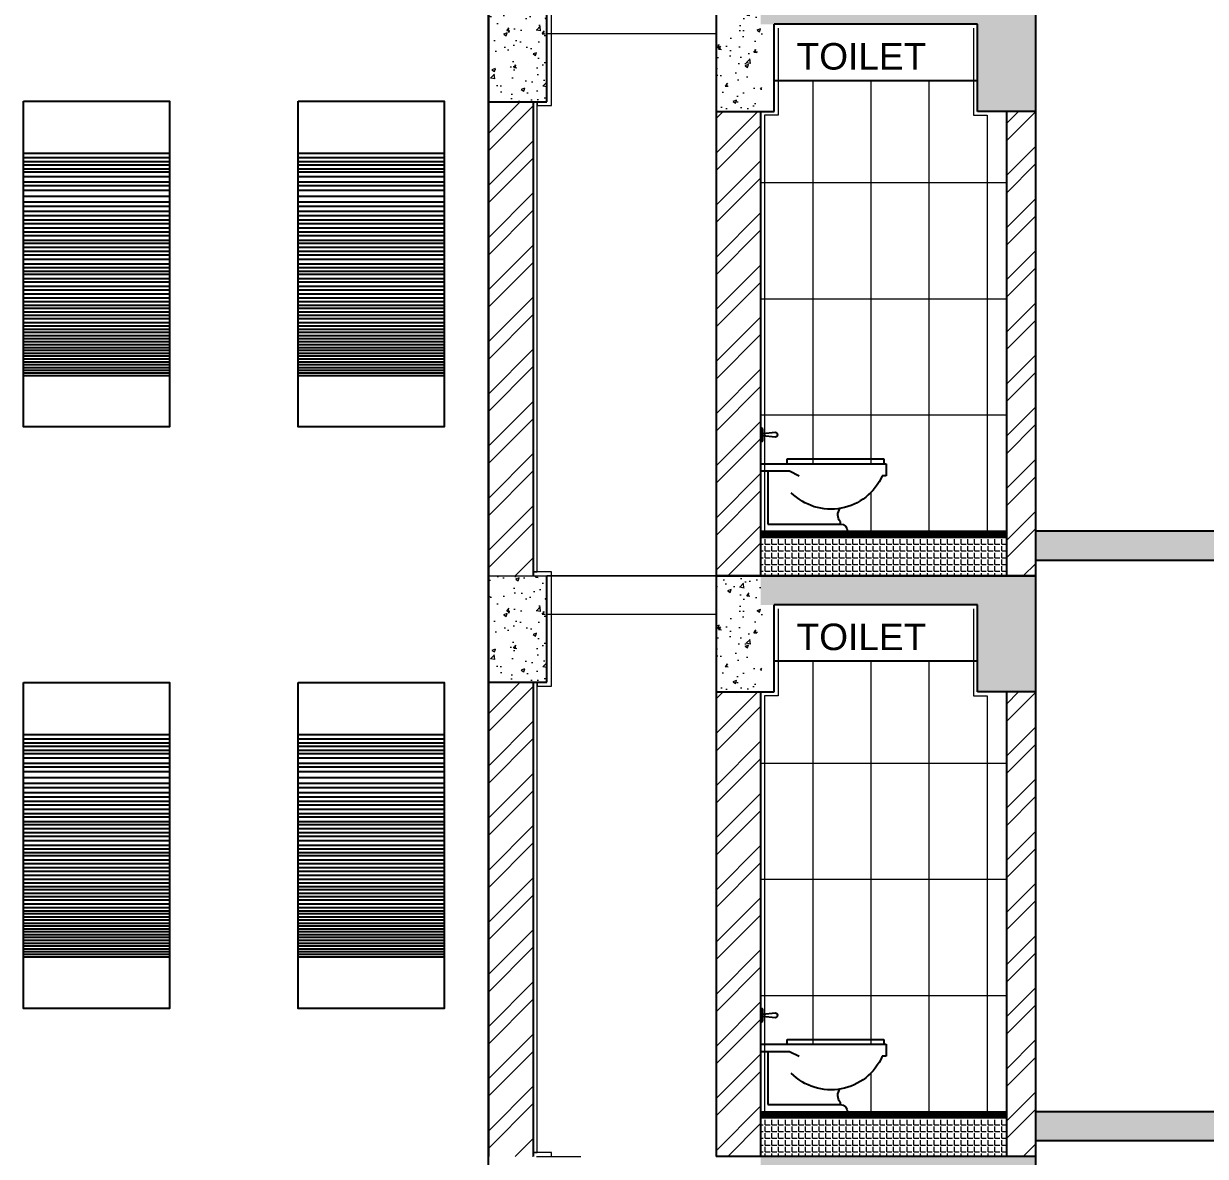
# Model space of a CAD drawing. Header units: metres. Extents: x 29392 to 32022, y 3934 to 33962.
# Drawn here: x 29705.48 to 29711.58, y 4083.96 to 4089.81 of the extents above; entities that cross this region are included whole.
import ezdxf

# ---------------------------------------------------------------- set-up
doc = ezdxf.new("R2010")
doc.units = ezdxf.units.M
doc.layers.add('HATCH', color=250, linetype='Continuous', lineweight=13)
doc.layers.add('PLASTER', color=252, linetype='Continuous', lineweight=15)
doc.styles.get("Standard").update_dxf_attribs({"font": 'arial.ttf'})

# ---------------------------------------------------------------- blocks, each defined once
blk = doc.blocks.new('A$C0A04126D')
for p, q in [((0.6365, 0.5054, -0.3429), (0.5741, 0.5117, -0.3429)), ((0.5741, 0.4867, -0.3429), (0.6365, 0.493, -0.3429)), ((0.6365, 0.5304, -0.3429), (0.649, 0.5366, -0.3429)), ((0.6365, 0.468, -0.3429), (0.6365, 0.5304, -0.3429)), ((0.649, 0.5366, -0.3429), (0.649, 0.4618, -0.3429)), ((0.649, 0.4618, -0.3429), (0.6365, 0.468, -0.3429)), ((0.5117, 0.3744, -0.3429), (0.0125, 0.3744, -0.3429)), ((0.0125, 0.3744, -0.3429), (0.0125, 0.3494, -0.3429)), ((0.5117, 0.3494, -0.3429), (0.5117, 0.3744, -0.3429)), ((0.649, 0.3494, -0.3429), (0, 0.3494, -0.3429)), ((0, 0.3494, -0.3429), (0, 0.287, -0.3429)), ((0.4992, 0.312, -0.3429), (0.4493, 0.287, -0.3429)), ((0.649, 0.312, -0.3429), (0.4992, 0.312, -0.3429)), ((0.6115, 0.312, -0.3429), (0.6115, 0.0374, -0.3429)), ((0.649, 0.3494, -0.3429), (0.649, 0, -0.3429)), ((0, 0.287, -0.3429), (0.0206, 0.287, -0.3429)), ((0.2371, 0.0499, -0.3429), (0.2371, 0.0374, -0.3429)), ((0.6115, 0.0374, -0.3429), (0.2371, 0.0374, -0.3429))]:
    blk.add_line(p, q)
for centre, radius, start, end in [((0.5741, 0.4992, -0.3429), 0.0125, 90, 270), ((0.2851, 0.4028, -0.3429), 0.2887, 203.64102, 315.28389), ((0.1944, 0.085, -0.3429), 0.0553, 320.64055, 36.52551), ((0.2371, 0, -0.3429), 0.0374, 90, 180)]:
    blk.add_arc(centre, radius, start, end)

msp = doc.modelspace()

# ---------------------------------------------------------------- hatches: boundary and pattern name
at = {"layer": 'HATCH', "transparency": 16777216}
h = msp.add_hatch(dxfattribs=at)
h.set_pattern_fill('AR-CONC', color=256, scale=0.001)
h.set_pattern_definition([(50, (27763.88038, 3427.42546), (0.182184669, -0.015939086), [0.01905, -0.20955]), (355, (27763.88038, 3427.42546), (-0.035243421, 0.191056845), [0.01524, -0.167640584]), (100.451445, (27763.89556, 3427.42413), (0.146941247, 0.175117752), [0.016190009, -0.178090245]), (46.1842, (27763.88038, 3427.47626), (0.27107904, -0.042042328), [0.028575, -0.314325]), (96.635558, (27763.90297, 3427.47276), (0.237404134, 0.247426125), [0.024285023, -0.26713561]), (351.184151, (27763.88038, 3427.47626), (0.237404134, 0.247426125), [0.022859967, -0.251459732]), (21, (27763.90578, 3427.46356), (0.151614391, -0.102265198), [0.01905, -0.20955]), (326, (27763.90578, 3427.46356), (0.061802028, 0.184187966), [0.01524, -0.16764]), (71.451445, (27763.91842, 3427.45504), (0.21341642, 0.081922769), [0.016190009, -0.178089938]), (37.5, (27763.88038, 3427.42546), (0.0030886033, 0.0845550389), [0, -0.165608, 0, -0.17018, 0, -0.168275]), (7.5, (27763.88038, 3427.42546), (0.0668196625, 0.100180575), [0, -0.097028, 0, -0.161798, 0, -0.064135]), (327.5, (27763.82374, 3427.42546), (0.1355905952, -0.005728744), [0, -0.0635, 0, -0.19812, 0, -0.26289]), (317.5, (27763.79834, 3427.42546), (0.1481291814, 0.025426491), [0, -0.08255, 0, -0.131572, 0, -0.18669])])
h.paths.add_polyline_path([(29710.4044, 4089.8068), (29709.2843, 4089.8068), (29709.2843, 4089.9568), (29710.7044, 4089.9568), (29710.7044, 4089.3568), (29710.4044, 4089.3568)])
h.paths.add_polyline_path([(29714.9592, 4089.5871), (29714.6588, 4089.5868), (29714.6588, 4090.0368), (29710.7044, 4090.0368), (29710.7044, 4090.1868), (29714.9588, 4090.1871)])
h = msp.add_hatch(dxfattribs=at)
h.set_pattern_fill('AR-CONC', color=256, scale=0.001)
h.set_pattern_definition([(50, (27323.3869, 3373.19325), (0.182184669, -0.0159390855), [0.01905, -0.20955]), (355, (27323.3869, 3373.19325), (-0.035243421, 0.191056845), [0.01524, -0.167640584]), (100.451445, (27323.40208, 3373.19192), (0.146941247, 0.175117752), [0.016190009, -0.178090245]), (46.1842, (27323.3869, 3373.24405), (0.27107904, -0.042042328), [0.028575, -0.314325]), (96.635558, (27323.40949, 3373.24054), (0.237404134, 0.247426125), [0.024285023, -0.267135608]), (351.184151, (27323.3869, 3373.24405), (0.237404134, 0.247426125), [0.022859967, -0.251459732]), (21, (27323.4123, 3373.23135), (0.151614391, -0.102265198), [0.01905, -0.20955]), (326, (27323.4123, 3373.23135), (0.061802028, 0.184187966), [0.01524, -0.16764]), (71.451445, (27323.42493, 3373.22282), (0.213416419, 0.081922769), [0.016190009, -0.178089938]), (37.5, (27323.386896, 3373.193245), (0.0030886033, 0.0845550389), [0, -0.165608, 0, -0.17018, 0, -0.168275]), (7.5, (27323.3869, 3373.193245), (0.0668196625, 0.1001805748), [0, -0.097028, 0, -0.161798, 0, -0.064135]), (327.5, (27323.330254, 3373.193245), (0.1355905952, -0.005728744), [0, -0.0635, 0, -0.19812, 0, -0.26289]), (317.5, (27323.30485, 3373.19325), (0.1481291814, 0.025426491), [0, -0.08255, 0, -0.131572, 0, -0.18669])])
h.paths.add_polyline_path([(29709.0555, 4089.9568), (29709.2914, 4089.9568), (29709.2914, 4089.3568), (29709.0553, 4089.3568)])
h.paths.add_polyline_path([(29707.88, 4089.9568), (29708.11, 4089.9568), (29708.18, 4089.9568), (29708.18, 4089.4068), (29707.88, 4089.4068)])
h = msp.add_hatch(dxfattribs=at)
h.set_pattern_fill('ANSI32', color=256, scale=0.02)
h.set_pattern_definition([(45, (27763.88038, 3427.42546), (-0.134703842, 0.134703842), []), (45, (27763.97019, 3427.42546), (-0.134703842, 0.134703842), [])])
h.paths.add_polyline_path([(29709.0543, 4086.9568), (29709.2843, 4086.9568), (29709.2843, 4089.3568), (29709.0543, 4089.3568)])
h.paths.add_polyline_path([(29710.7044, 4089.3568), (29710.5543, 4089.3568), (29710.5543, 4086.9568), (29710.7044, 4086.9568)])
edge = h.paths.add_edge_path()
edge.add_line((29714.7292, 4089.5869), (29714.7312, 4087.1868))
edge.add_line((29714.3498, 4087.1867), (29714.9612, 4087.1872))
edge.add_line((29714.9612, 4087.1872), (29714.9592, 4089.5871))
edge.add_line((29714.9592, 4089.5871), (29714.7253, 4089.5868))
h = msp.add_hatch(dxfattribs=at)
h.set_pattern_fill('ANSI32', color=256, scale=0.02)
h.set_pattern_definition([(45, (27323.3869, 3373.19325), (-0.134703842, 0.134703842), []), (45, (27323.4767, 3373.19325), (-0.134703842, 0.134703842), [])])
h.paths.add_polyline_path([(29708.11, 4086.9568), (29707.88, 4086.9568), (29707.88, 4089.4068), (29708.11, 4089.4068)])
h = msp.add_hatch(dxfattribs=at)
h.set_pattern_fill('AR-CONC', color=256, scale=0.001)
h.set_pattern_definition([(50, (27763.88038, 3424.42546), (0.182184669, -0.015939086), [0.01905, -0.20955]), (355, (27763.88038, 3424.42546), (-0.035243421, 0.191056845), [0.01524, -0.167640584]), (100.451445, (27763.89556, 3424.42413), (0.146941247, 0.175117752), [0.016190009, -0.178090245]), (46.1842, (27763.88038, 3424.47626), (0.27107904, -0.042042328), [0.028575, -0.314325]), (96.635558, (27763.90297, 3424.47276), (0.237404134, 0.247426125), [0.024285023, -0.26713561]), (351.184151, (27763.88038, 3424.47626), (0.237404134, 0.247426125), [0.022859967, -0.251459732]), (21, (27763.90578, 3424.46356), (0.151614391, -0.102265198), [0.01905, -0.20955]), (326, (27763.90578, 3424.46356), (0.061802028, 0.184187966), [0.01524, -0.16764]), (71.451445, (27763.91842, 3424.45504), (0.21341642, 0.081922769), [0.016190009, -0.178089938]), (37.5, (27763.88038, 3424.42546), (0.0030886033, 0.0845550389), [0, -0.165608, 0, -0.17018, 0, -0.168275]), (7.5, (27763.88038, 3424.42546), (0.0668196625, 0.100180575), [0, -0.097028, 0, -0.161798, 0, -0.064135]), (327.5, (27763.82374, 3424.42546), (0.1355905952, -0.005728744), [0, -0.0635, 0, -0.19812, 0, -0.26289]), (317.5, (27763.79834, 3424.42546), (0.1481291814, 0.025426491), [0, -0.08255, 0, -0.131572, 0, -0.18669])])
h.paths.add_polyline_path([(29710.4044, 4086.8068), (29709.2843, 4086.8068), (29709.2843, 4086.9568), (29710.7044, 4086.9568), (29710.7044, 4086.3568), (29710.4044, 4086.3568)])
h.paths.add_polyline_path([(29714.9592, 4086.5871), (29714.6588, 4086.5868), (29714.6588, 4087.0368), (29710.7044, 4087.0368), (29710.7044, 4087.1868), (29714.9588, 4087.1871)])
h = msp.add_hatch(dxfattribs=at)
h.set_pattern_fill('ANGLE', color=256, scale=0.005)
h.set_pattern_definition([(0, (27763.880383, 3427.17747), (0, 0.034925), [0.0254, -0.009525]), (90, (27763.880383, 3427.17747), (-0.034925, 2e-18), [0.0254, -0.009525])])
h.paths.add_polyline_path([(29710.5543, 4087.1568), (29709.2843, 4087.1568), (29709.2843, 4086.9568), (29710.5543, 4086.9568)])
h = msp.add_hatch(dxfattribs=at)
h.set_pattern_fill('AR-CONC', color=256, scale=0.001)
h.set_pattern_definition([(50, (27323.3869, 3370.19325), (0.182184669, -0.0159390855), [0.01905, -0.20955]), (355, (27323.3869, 3370.19325), (-0.035243421, 0.191056845), [0.01524, -0.167640584]), (100.451445, (27323.40208, 3370.19192), (0.146941247, 0.175117752), [0.016190009, -0.178090245]), (46.1842, (27323.3869, 3370.24405), (0.27107904, -0.042042328), [0.028575, -0.314325]), (96.635558, (27323.40949, 3370.24054), (0.237404134, 0.247426125), [0.024285023, -0.267135608]), (351.184151, (27323.3869, 3370.24405), (0.237404134, 0.247426125), [0.022859967, -0.251459732]), (21, (27323.4123, 3370.23135), (0.151614391, -0.102265198), [0.01905, -0.20955]), (326, (27323.4123, 3370.23135), (0.061802028, 0.184187966), [0.01524, -0.16764]), (71.451445, (27323.42493, 3370.22282), (0.213416419, 0.081922769), [0.016190009, -0.178089938]), (37.5, (27323.386896, 3370.193245), (0.0030886033, 0.0845550389), [0, -0.165608, 0, -0.17018, 0, -0.168275]), (7.5, (27323.3869, 3370.193245), (0.0668196625, 0.1001805748), [0, -0.097028, 0, -0.161798, 0, -0.064135]), (327.5, (27323.330254, 3370.193245), (0.1355905952, -0.005728744), [0, -0.0635, 0, -0.19812, 0, -0.26289]), (317.5, (27323.30485, 3370.19325), (0.1481291814, 0.025426491), [0, -0.08255, 0, -0.131572, 0, -0.18669])])
h.paths.add_polyline_path([(29709.0555, 4086.9568), (29709.2914, 4086.9568), (29709.2914, 4086.3568), (29709.0553, 4086.3568)])
h.paths.add_polyline_path([(29707.88, 4086.9568), (29708.11, 4086.9568), (29708.18, 4086.9568), (29708.18, 4086.4068), (29707.88, 4086.4068)])
h = msp.add_hatch(dxfattribs=at)
h.set_pattern_fill('ANSI32', color=256, scale=0.02)
h.set_pattern_definition([(45, (27763.88038, 3424.42546), (-0.134703842, 0.134703842), []), (45, (27763.97019, 3424.42546), (-0.134703842, 0.134703842), [])])
h.paths.add_polyline_path([(29709.0543, 4083.9568), (29709.2843, 4083.9568), (29709.2843, 4086.3568), (29709.0543, 4086.3568)])
h.paths.add_polyline_path([(29710.7044, 4086.3568), (29710.5543, 4086.3568), (29710.5543, 4083.9568), (29710.7044, 4083.9568)])
edge = h.paths.add_edge_path()
edge.add_line((29714.7292, 4086.5869), (29714.7312, 4084.1868))
edge.add_line((29714.3498, 4084.1867), (29714.9612, 4084.1872))
edge.add_line((29714.9612, 4084.1872), (29714.9592, 4086.5871))
edge.add_line((29714.9592, 4086.5871), (29714.7253, 4086.5868))
h = msp.add_hatch(dxfattribs=at)
h.set_pattern_fill('ANSI32', color=256, scale=0.02)
h.set_pattern_definition([(45, (27323.3869, 3370.19325), (-0.134703842, 0.134703842), []), (45, (27323.4767, 3370.19325), (-0.134703842, 0.134703842), [])])
h.paths.add_polyline_path([(29708.11, 4083.9568), (29707.88, 4083.9568), (29707.88, 4086.4068), (29708.11, 4086.4068)])
h = msp.add_hatch(dxfattribs=at)
h.set_pattern_fill('AR-CONC', color=256, scale=0.001)
h.set_pattern_definition([(50, (27763.88038, 3421.42546), (0.182184669, -0.015939086), [0.01905, -0.20955]), (355, (27763.88038, 3421.42546), (-0.035243421, 0.191056845), [0.01524, -0.167640584]), (100.451445, (27763.89556, 3421.42413), (0.146941247, 0.175117752), [0.016190009, -0.178090245]), (46.1842, (27763.88038, 3421.47626), (0.27107904, -0.042042328), [0.028575, -0.314325]), (96.635558, (27763.90297, 3421.47276), (0.237404134, 0.247426125), [0.024285023, -0.26713561]), (351.184151, (27763.88038, 3421.47626), (0.237404134, 0.247426125), [0.022859967, -0.251459732]), (21, (27763.90578, 3421.46356), (0.151614391, -0.102265198), [0.01905, -0.20955]), (326, (27763.90578, 3421.46356), (0.061802028, 0.184187966), [0.01524, -0.16764]), (71.451445, (27763.91842, 3421.45504), (0.21341642, 0.081922769), [0.016190009, -0.178089938]), (37.5, (27763.88038, 3421.42546), (0.0030886033, 0.0845550389), [0, -0.165608, 0, -0.17018, 0, -0.168275]), (7.5, (27763.88038, 3421.42546), (0.0668196625, 0.100180575), [0, -0.097028, 0, -0.161798, 0, -0.064135]), (327.5, (27763.82374, 3421.42546), (0.1355905952, -0.005728744), [0, -0.0635, 0, -0.19812, 0, -0.26289]), (317.5, (27763.79834, 3421.42546), (0.1481291814, 0.025426491), [0, -0.08255, 0, -0.131572, 0, -0.18669])])
h.paths.add_polyline_path([(29710.4044, 4083.8068), (29709.2843, 4083.8068), (29709.2843, 4083.9568), (29710.7044, 4083.9568), (29710.7044, 4083.3568), (29710.4044, 4083.3568)])
h.paths.add_polyline_path([(29714.9592, 4083.5871), (29714.6588, 4083.5868), (29714.6588, 4084.0368), (29710.7044, 4084.0368), (29710.7044, 4084.1868), (29714.9588, 4084.1871)])
h = msp.add_hatch(dxfattribs=at)
h.set_pattern_fill('ANGLE', color=256, scale=0.005)
h.set_pattern_definition([(0, (27763.880383, 3424.17747), (0, 0.034925), [0.0254, -0.009525]), (90, (27763.880383, 3424.17747), (-0.034925, 2e-18), [0.0254, -0.009525])])
h.paths.add_polyline_path([(29710.5543, 4084.1568), (29709.2843, 4084.1568), (29709.2843, 4083.9568), (29710.5543, 4083.9568)])
at = {"layer": 'PLASTER', "transparency": 16777216}
h = msp.add_hatch(dxfattribs=at)
h.set_pattern_fill('ANSI31', color=256, scale=0.001)
h.set_pattern_definition([(45, (29527.2478036, 3738.702556), (-0.00224506403, 0.00224506403), [])])
h.paths.add_polyline_path([(29710.5543, 4087.1568), (29710.5543, 4087.1765), (29709.2919, 4087.1762), (29709.2843, 4087.1768), (29709.2843, 4087.1568)])
h = msp.add_hatch(dxfattribs=at)
h.set_pattern_fill('ANSI31', color=256, scale=0.001)
h.set_pattern_definition([(45, (29527.2478036, 3735.702556), (-0.00224506403, 0.00224506403), [])])
h.paths.add_polyline_path([(29710.5543, 4084.1568), (29710.5543, 4084.1765), (29709.2919, 4084.1762), (29709.2843, 4084.1768), (29709.2843, 4084.1568)])

# ---------------------------------------------------------------- linework, layer by layer
at = {"color": 252, "true_color": 0x939598, "transparency": 16777216}
msp.add_line((29707.8791, 4058.0388), (29707.8791, 4099.1868), dxfattribs=at)
at = {"transparency": 16777216}
for p, q in [((29710.7044, 4090.1868), (29710.7044, 4086.9568)), ((29707.88, 4086.9568), (29707.88, 4089.9568)), ((29708.18, 4089.4068), (29708.18, 4089.9568)), ((29709.0543, 4089.9568), (29709.0543, 4086.9568)), ((29709.3543, 4089.3568), (29709.3543, 4089.8068)), ((29710.4044, 4089.8068), (29709.3543, 4089.8068)), ((29710.4044, 4089.3568), (29710.4044, 4089.8068)), ((29709.3543, 4089.5168), (29710.4044, 4089.5168)), ((29707.88, 4089.4068), (29708.18, 4089.4068)), ((29708.11, 4089.4068), (29708.11, 4086.9568)), ((29709.0543, 4089.3568), (29709.0543, 4086.9568)), ((29709.0543, 4089.3568), (29709.3543, 4089.3568)), ((29709.2843, 4089.3573), (29709.2843, 4086.9568)), ((29710.7044, 4089.3568), (29710.4044, 4089.3568)), ((29710.5543, 4089.3568), (29710.5543, 4086.9568)), ((29709.2843, 4087.1868), (29710.5543, 4087.1868)), ((29709.2843, 4087.1768), (29710.5543, 4087.1768)), ((29709.2843, 4087.1568), (29710.5543, 4087.1568)), ((29709.5642, 4087.1568), (29710.5543, 4087.1568)), ((29709.5642, 4087.1568), (29710.5543, 4087.1568)), ((29710.7044, 4087.1868), (29710.7044, 4083.9568)), ((29714.9588, 4087.1868), (29710.7044, 4087.1868)), ((29714.9611, 4087.1868), (29710.7044, 4087.1868)), ((29714.6588, 4087.0368), (29710.7044, 4087.0368)), ((29707.88, 4083.9568), (29707.88, 4086.9568)), ((29708.18, 4086.4068), (29708.18, 4086.9568)), ((29709.0543, 4086.9568), (29709.0543, 4083.9568)), ((29709.0543, 4086.9568), (29710.7044, 4086.9568)), ((29710.7044, 4086.9568), (29709.0543, 4086.9568)), ((29709.3543, 4086.3568), (29709.3543, 4086.8068)), ((29710.4044, 4086.8068), (29709.3543, 4086.8068)), ((29710.4044, 4086.3568), (29710.4044, 4086.8068)), ((29709.3543, 4086.5168), (29710.4044, 4086.5168)), ((29707.88, 4086.4068), (29708.18, 4086.4068)), ((29708.11, 4086.4068), (29708.11, 4083.9568)), ((29709.0543, 4086.3568), (29709.0543, 4083.9568)), ((29709.0543, 4086.3568), (29709.3543, 4086.3568)), ((29709.2843, 4086.3573), (29709.2843, 4083.9568)), ((29710.7044, 4086.3568), (29710.4044, 4086.3568)), ((29710.5543, 4086.3568), (29710.5543, 4083.9568)), ((29709.2843, 4084.1868), (29710.5543, 4084.1868)), ((29709.2843, 4084.1768), (29710.5543, 4084.1768)), ((29709.2843, 4084.1568), (29710.5543, 4084.1568)), ((29709.5642, 4084.1568), (29710.5543, 4084.1568)), ((29709.5642, 4084.1568), (29710.5543, 4084.1568)), ((29710.7044, 4084.1868), (29710.7044, 4080.9568)), ((29714.9588, 4084.1868), (29710.7044, 4084.1868)), ((29714.9611, 4084.1868), (29710.7044, 4084.1868)), ((29714.6588, 4084.0368), (29710.7044, 4084.0368)), ((29710.7044, 4083.9568), (29709.0543, 4083.9568))]:
    msp.add_line(p, q, dxfattribs=at)
at = {"linetype": 'ByBlock', "lineweight": 20, "transparency": 16777216}
for p, q in [((29709.5543, 4089.5168), (29709.5543, 4087.5362)), ((29709.8543, 4089.5168), (29709.8543, 4087.5362)), ((29710.1543, 4089.5168), (29710.1543, 4087.1568)), ((29710.4543, 4089.3368), (29710.4543, 4087.1568)), ((29710.5543, 4088.9868), (29709.2843, 4088.9868)), ((29710.5543, 4088.3868), (29709.2843, 4088.3868)), ((29710.5543, 4087.7868), (29709.2843, 4087.7868)), ((29709.8543, 4087.3875), (29709.8543, 4087.1568)), ((29707.88, 4086.9568), (29708.11, 4086.9568)), ((29708.1259, 4086.9568), (29708.3559, 4086.9568)), ((29709.5543, 4086.5168), (29709.5543, 4084.5362)), ((29709.8543, 4086.5168), (29709.8543, 4084.5362)), ((29710.1543, 4086.5168), (29710.1543, 4084.1568)), ((29710.4543, 4086.3368), (29710.4543, 4084.1568)), ((29710.5543, 4085.9868), (29709.2843, 4085.9868)), ((29710.5543, 4085.3868), (29709.2843, 4085.3868)), ((29710.5543, 4084.7868), (29709.2843, 4084.7868)), ((29709.8543, 4084.3875), (29709.8543, 4084.1568)), ((29708.1259, 4083.9568), (29708.3559, 4083.9568))]:
    msp.add_line(p, q, dxfattribs=at)
at = {"color": 251, "true_color": 0x636466, "transparency": 16777216}
for p, q in [((29705.4766, 4089.1403), (29706.2309, 4089.1403)), ((29705.4766, 4089.1188), (29706.2309, 4089.1188)), ((29706.8945, 4089.1403), (29707.6489, 4089.1403)), ((29706.8945, 4089.1188), (29707.6489, 4089.1188)), ((29705.4766, 4089.0979), (29706.2309, 4089.0979)), ((29705.4766, 4089.0814), (29706.2309, 4089.0814)), ((29705.4766, 4089.06), (29706.2309, 4089.06)), ((29705.4766, 4089.0438), (29706.2309, 4089.0438)), ((29706.8945, 4089.0979), (29707.6489, 4089.0979)), ((29706.8945, 4089.0814), (29707.6489, 4089.0814)), ((29706.8945, 4089.06), (29707.6489, 4089.06)), ((29706.8945, 4089.0438), (29707.6489, 4089.0438)), ((29705.4766, 4089.0203), (29706.2309, 4089.0203)), ((29705.4766, 4088.9932), (29706.2309, 4088.9932)), ((29706.8945, 4089.0203), (29707.6489, 4089.0203)), ((29706.8945, 4088.9932), (29707.6489, 4088.9932)), ((29705.4766, 4088.9745), (29706.2309, 4088.9745)), ((29705.4766, 4088.9491), (29706.2309, 4088.9491)), ((29705.4766, 4088.9194), (29706.2309, 4088.9194)), ((29706.8945, 4088.9745), (29707.6489, 4088.9745)), ((29706.8945, 4088.9491), (29707.6489, 4088.9491)), ((29706.8945, 4088.9194), (29707.6489, 4088.9194)), ((29705.4766, 4088.8898), (29706.2309, 4088.8898)), ((29705.4766, 4088.8671), (29706.2309, 4088.8671)), ((29706.8945, 4088.8898), (29707.6489, 4088.8898)), ((29706.8945, 4088.8671), (29707.6489, 4088.8671)), ((29705.4766, 4088.841), (29706.2309, 4088.841)), ((29705.4766, 4088.8189), (29706.2309, 4088.8189)), ((29705.4766, 4088.797), (29706.2309, 4088.797)), ((29706.8945, 4088.841), (29707.6489, 4088.841)), ((29706.8945, 4088.8189), (29707.6489, 4088.8189)), ((29706.8945, 4088.797), (29707.6489, 4088.797)), ((29705.4766, 4088.7773), (29706.2309, 4088.7773)), ((29705.4766, 4088.7555), (29706.2309, 4088.7555)), ((29705.4766, 4088.7336), (29706.2309, 4088.7336)), ((29706.8945, 4088.7773), (29707.6489, 4088.7773)), ((29706.8945, 4088.7555), (29707.6489, 4088.7555)), ((29706.8945, 4088.7336), (29707.6489, 4088.7336)), ((29705.4766, 4088.7161), (29706.2309, 4088.7161)), ((29705.4766, 4088.692), (29706.2309, 4088.692)), ((29705.4766, 4088.6756), (29706.2309, 4088.6756)), ((29706.8945, 4088.7161), (29707.6489, 4088.7161)), ((29706.8945, 4088.692), (29707.6489, 4088.692)), ((29706.8945, 4088.6756), (29707.6489, 4088.6756)), ((29705.4766, 4088.6547), (29706.2309, 4088.6547)), ((29705.4766, 4088.635), (29706.2309, 4088.635)), ((29705.4766, 4088.6153), (29706.2309, 4088.6153)), ((29706.8945, 4088.6547), (29707.6489, 4088.6547)), ((29706.8945, 4088.635), (29707.6489, 4088.635)), ((29706.8945, 4088.6153), (29707.6489, 4088.6153)), ((29705.4766, 4088.5934), (29706.2309, 4088.5934)), ((29705.4766, 4088.5694), (29706.2309, 4088.5694)), ((29705.4766, 4088.5495), (29706.2309, 4088.5495)), ((29706.8945, 4088.5934), (29707.6489, 4088.5934)), ((29706.8945, 4088.5694), (29707.6489, 4088.5694)), ((29706.8945, 4088.5495), (29707.6489, 4088.5495)), ((29705.4766, 4088.5309), (29706.2309, 4088.5309)), ((29705.4766, 4088.5156), (29706.2309, 4088.5156)), ((29705.4766, 4088.4938), (29706.2309, 4088.4938)), ((29706.8945, 4088.5309), (29707.6489, 4088.5309)), ((29706.8945, 4088.5156), (29707.6489, 4088.5156)), ((29706.8945, 4088.4938), (29707.6489, 4088.4938)), ((29705.4766, 4088.4752), (29706.2309, 4088.4752)), ((29705.4766, 4088.4544), (29706.2309, 4088.4544)), ((29705.4766, 4088.4347), (29706.2309, 4088.4347)), ((29706.8945, 4088.4752), (29707.6489, 4088.4752)), ((29706.8945, 4088.4544), (29707.6489, 4088.4544)), ((29706.8945, 4088.4347), (29707.6489, 4088.4347)), ((29705.4766, 4088.4139), (29706.2309, 4088.4139)), ((29705.4766, 4088.3942), (29706.2309, 4088.3942)), ((29705.4766, 4088.3742), (29706.2309, 4088.3742)), ((29706.8945, 4088.4139), (29707.6489, 4088.4139)), ((29706.8945, 4088.3942), (29707.6489, 4088.3942)), ((29706.8945, 4088.3742), (29707.6489, 4088.3742)), ((29705.4766, 4088.3556), (29706.2309, 4088.3556)), ((29705.4766, 4088.3402), (29706.2309, 4088.3402)), ((29705.4766, 4088.3216), (29706.2309, 4088.3216)), ((29706.8945, 4088.3556), (29707.6489, 4088.3556)), ((29706.8945, 4088.3402), (29707.6489, 4088.3402)), ((29706.8945, 4088.3216), (29707.6489, 4088.3216)), ((29705.4766, 4088.3042), (29706.2309, 4088.3042)), ((29705.4766, 4088.2867), (29706.2309, 4088.2867)), ((29705.4766, 4088.2659), (29706.2309, 4088.2659)), ((29705.4766, 4088.248), (29706.2309, 4088.248)), ((29706.8945, 4088.3042), (29707.6489, 4088.3042)), ((29706.8945, 4088.2867), (29707.6489, 4088.2867)), ((29706.8945, 4088.2659), (29707.6489, 4088.2659)), ((29706.8945, 4088.248), (29707.6489, 4088.248)), ((29705.4766, 4088.2306), (29706.2309, 4088.2306)), ((29705.4766, 4088.2166), (29706.2309, 4088.2166)), ((29705.4766, 4088.1985), (29706.2309, 4088.1985)), ((29705.4766, 4088.1838), (29706.2309, 4088.1838)), ((29706.8945, 4088.2306), (29707.6489, 4088.2306)), ((29706.8945, 4088.2166), (29707.6489, 4088.2166)), ((29706.8945, 4088.1985), (29707.6489, 4088.1985)), ((29706.8945, 4088.1838), (29707.6489, 4088.1838)), ((29705.4766, 4088.1671), (29706.2309, 4088.1671)), ((29705.4766, 4088.1517), (29706.2309, 4088.1517)), ((29705.4766, 4088.1363), (29706.2309, 4088.1363)), ((29705.4766, 4088.1224), (29706.2309, 4088.1224)), ((29706.8945, 4088.1671), (29707.6489, 4088.1671)), ((29706.8945, 4088.1517), (29707.6489, 4088.1517)), ((29706.8945, 4088.1363), (29707.6489, 4088.1363)), ((29706.8945, 4088.1224), (29707.6489, 4088.1224)), ((29705.4766, 4088.1078), (29706.2309, 4088.1078)), ((29705.4766, 4088.093), (29706.2309, 4088.093)), ((29705.4766, 4088.079), (29706.2309, 4088.079)), ((29705.4766, 4088.0622), (29706.2309, 4088.0622)), ((29706.8945, 4088.1078), (29707.6489, 4088.1078)), ((29706.8945, 4088.093), (29707.6489, 4088.093)), ((29706.8945, 4088.079), (29707.6489, 4088.079)), ((29706.8945, 4088.0622), (29707.6489, 4088.0622)), ((29705.4766, 4088.0497), (29706.2309, 4088.0497)), ((29705.4766, 4088.0337), (29706.2309, 4088.0337)), ((29705.4766, 4088.019), (29706.2309, 4088.019)), ((29705.4766, 4088.0058), (29706.2309, 4088.0058)), ((29706.8945, 4088.0497), (29707.6489, 4088.0497)), ((29706.8945, 4088.0337), (29707.6489, 4088.0337)), ((29706.8945, 4088.019), (29707.6489, 4088.019)), ((29706.8945, 4088.0058), (29707.6489, 4088.0058)), ((29705.4766, 4087.9925), (29706.2309, 4087.9925)), ((29706.8945, 4087.9925), (29707.6489, 4087.9925)), ((29705.4766, 4086.136), (29706.2309, 4086.136)), ((29705.4766, 4086.1145), (29706.2309, 4086.1145)), ((29706.8945, 4086.136), (29707.6489, 4086.136)), ((29706.8945, 4086.1145), (29707.6489, 4086.1145)), ((29705.4766, 4086.0936), (29706.2309, 4086.0936)), ((29705.4766, 4086.0771), (29706.2309, 4086.0771)), ((29705.4766, 4086.0557), (29706.2309, 4086.0557)), ((29706.8945, 4086.0936), (29707.6489, 4086.0936)), ((29706.8945, 4086.0771), (29707.6489, 4086.0771)), ((29706.8945, 4086.0557), (29707.6489, 4086.0557)), ((29705.4766, 4086.0394), (29706.2309, 4086.0394)), ((29705.4766, 4086.016), (29706.2309, 4086.016)), ((29705.4766, 4085.9889), (29706.2309, 4085.9889)), ((29706.8945, 4086.0394), (29707.6489, 4086.0394)), ((29706.8945, 4086.016), (29707.6489, 4086.016)), ((29706.8945, 4085.9889), (29707.6489, 4085.9889)), ((29705.4766, 4085.9702), (29706.2309, 4085.9702)), ((29705.4766, 4085.9448), (29706.2309, 4085.9448)), ((29706.8945, 4085.9702), (29707.6489, 4085.9702)), ((29706.8945, 4085.9448), (29707.6489, 4085.9448)), ((29705.4766, 4085.9151), (29706.2309, 4085.9151)), ((29705.4766, 4085.8855), (29706.2309, 4085.8855)), ((29706.8945, 4085.9151), (29707.6489, 4085.9151)), ((29706.8945, 4085.8855), (29707.6489, 4085.8855)), ((29705.4766, 4085.8628), (29706.2309, 4085.8628)), ((29705.4766, 4085.8367), (29706.2309, 4085.8367)), ((29705.4766, 4085.8146), (29706.2309, 4085.8146)), ((29706.8945, 4085.8628), (29707.6489, 4085.8628)), ((29706.8945, 4085.8367), (29707.6489, 4085.8367)), ((29706.8945, 4085.8146), (29707.6489, 4085.8146)), ((29705.4766, 4085.7927), (29706.2309, 4085.7927)), ((29705.4766, 4085.773), (29706.2309, 4085.773)), ((29705.4766, 4085.7512), (29706.2309, 4085.7512)), ((29706.8945, 4085.7927), (29707.6489, 4085.7927)), ((29706.8945, 4085.773), (29707.6489, 4085.773)), ((29706.8945, 4085.7512), (29707.6489, 4085.7512)), ((29705.4766, 4085.7293), (29706.2309, 4085.7293)), ((29705.4766, 4085.7117), (29706.2309, 4085.7117)), ((29705.4766, 4085.6877), (29706.2309, 4085.6877)), ((29706.8945, 4085.7293), (29707.6489, 4085.7293)), ((29706.8945, 4085.7117), (29707.6489, 4085.7117)), ((29706.8945, 4085.6877), (29707.6489, 4085.6877)), ((29705.4766, 4085.6713), (29706.2309, 4085.6713)), ((29705.4766, 4085.6504), (29706.2309, 4085.6504)), ((29705.4766, 4085.6307), (29706.2309, 4085.6307)), ((29706.8945, 4085.6713), (29707.6489, 4085.6713)), ((29706.8945, 4085.6504), (29707.6489, 4085.6504)), ((29706.8945, 4085.6307), (29707.6489, 4085.6307)), ((29705.4766, 4085.611), (29706.2309, 4085.611)), ((29705.4766, 4085.5891), (29706.2309, 4085.5891)), ((29705.4766, 4085.5651), (29706.2309, 4085.5651)), ((29706.8945, 4085.611), (29707.6489, 4085.611)), ((29706.8945, 4085.5891), (29707.6489, 4085.5891)), ((29706.8945, 4085.5651), (29707.6489, 4085.5651)), ((29705.4766, 4085.5452), (29706.2309, 4085.5452)), ((29705.4766, 4085.5266), (29706.2309, 4085.5266)), ((29705.4766, 4085.5113), (29706.2309, 4085.5113)), ((29706.8945, 4085.5452), (29707.6489, 4085.5452)), ((29706.8945, 4085.5266), (29707.6489, 4085.5266)), ((29706.8945, 4085.5113), (29707.6489, 4085.5113)), ((29705.4766, 4085.4895), (29706.2309, 4085.4895)), ((29705.4766, 4085.4709), (29706.2309, 4085.4709)), ((29705.4766, 4085.4501), (29706.2309, 4085.4501)), ((29706.8945, 4085.4895), (29707.6489, 4085.4895)), ((29706.8945, 4085.4709), (29707.6489, 4085.4709)), ((29706.8945, 4085.4501), (29707.6489, 4085.4501)), ((29705.4766, 4085.4304), (29706.2309, 4085.4304)), ((29705.4766, 4085.4096), (29706.2309, 4085.4096)), ((29705.4766, 4085.3899), (29706.2309, 4085.3899)), ((29706.8945, 4085.4304), (29707.6489, 4085.4304)), ((29706.8945, 4085.4096), (29707.6489, 4085.4096)), ((29706.8945, 4085.3899), (29707.6489, 4085.3899)), ((29705.4766, 4085.3699), (29706.2309, 4085.3699)), ((29705.4766, 4085.3513), (29706.2309, 4085.3513)), ((29705.4766, 4085.3359), (29706.2309, 4085.3359)), ((29705.4766, 4085.3173), (29706.2309, 4085.3173)), ((29706.8945, 4085.3699), (29707.6489, 4085.3699)), ((29706.8945, 4085.3513), (29707.6489, 4085.3513)), ((29706.8945, 4085.3359), (29707.6489, 4085.3359)), ((29706.8945, 4085.3173), (29707.6489, 4085.3173)), ((29705.4766, 4085.2999), (29706.2309, 4085.2999)), ((29705.4766, 4085.2824), (29706.2309, 4085.2824)), ((29705.4766, 4085.2616), (29706.2309, 4085.2616)), ((29706.8945, 4085.2999), (29707.6489, 4085.2999)), ((29706.8945, 4085.2824), (29707.6489, 4085.2824)), ((29706.8945, 4085.2616), (29707.6489, 4085.2616)), ((29705.4766, 4085.2437), (29706.2309, 4085.2437)), ((29705.4766, 4085.2262), (29706.2309, 4085.2262)), ((29705.4766, 4085.2123), (29706.2309, 4085.2123)), ((29705.4766, 4085.1942), (29706.2309, 4085.1942)), ((29706.8945, 4085.2437), (29707.6489, 4085.2437)), ((29706.8945, 4085.2262), (29707.6489, 4085.2262)), ((29706.8945, 4085.2123), (29707.6489, 4085.2123)), ((29706.8945, 4085.1942), (29707.6489, 4085.1942)), ((29705.4766, 4085.1794), (29706.2309, 4085.1794)), ((29705.4766, 4085.1627), (29706.2309, 4085.1627)), ((29705.4766, 4085.1473), (29706.2309, 4085.1473)), ((29705.4766, 4085.132), (29706.2309, 4085.132)), ((29706.8945, 4085.1794), (29707.6489, 4085.1794)), ((29706.8945, 4085.1627), (29707.6489, 4085.1627)), ((29706.8945, 4085.1473), (29707.6489, 4085.1473)), ((29706.8945, 4085.132), (29707.6489, 4085.132)), ((29705.4766, 4085.1181), (29706.2309, 4085.1181)), ((29705.4766, 4085.1034), (29706.2309, 4085.1034)), ((29705.4766, 4085.0887), (29706.2309, 4085.0887)), ((29705.4766, 4085.0747), (29706.2309, 4085.0747)), ((29706.8945, 4085.1181), (29707.6489, 4085.1181)), ((29706.8945, 4085.1034), (29707.6489, 4085.1034)), ((29706.8945, 4085.0887), (29707.6489, 4085.0887)), ((29706.8945, 4085.0747), (29707.6489, 4085.0747)), ((29705.4766, 4085.0579), (29706.2309, 4085.0579)), ((29705.4766, 4085.0454), (29706.2309, 4085.0454)), ((29705.4766, 4085.0293), (29706.2309, 4085.0293)), ((29705.4766, 4085.0147), (29706.2309, 4085.0147)), ((29706.8945, 4085.0579), (29707.6489, 4085.0579)), ((29706.8945, 4085.0454), (29707.6489, 4085.0454)), ((29706.8945, 4085.0293), (29707.6489, 4085.0293)), ((29706.8945, 4085.0147), (29707.6489, 4085.0147)), ((29705.4766, 4085.0014), (29706.2309, 4085.0014)), ((29705.4766, 4084.9882), (29706.2309, 4084.9882)), ((29706.8945, 4085.0014), (29707.6489, 4085.0014)), ((29706.8945, 4084.9882), (29707.6489, 4084.9882))]:
    msp.add_line(p, q, dxfattribs=at)
at = {"transparency": 16777216}
for points in [[(29705.4766, 4089.4103), (29706.2309, 4089.4103), (29706.2309, 4087.7259), (29705.4766, 4087.7259)], [(29706.8945, 4089.4103), (29707.6489, 4089.4103), (29707.6489, 4087.7259), (29706.8945, 4087.7259)], [(29705.4766, 4086.406), (29706.2309, 4086.406), (29706.2309, 4084.7216), (29705.4766, 4084.7216)], [(29706.8945, 4086.406), (29707.6489, 4086.406), (29707.6489, 4084.7216), (29706.8945, 4084.7216)]]:
    msp.add_lwpolyline(points, close=True, dxfattribs=at)
at = {"layer": 'PLASTER', "transparency": 16777216}
for p, q in [((29708.204, 4089.3868), (29708.204, 4089.9568)), ((29709.3744, 4089.7868), (29709.3744, 4089.3368)), ((29710.3843, 4089.7868), (29710.3843, 4089.3368)), ((29709.0543, 4089.7568), (29708.18, 4089.7568)), ((29709.0543, 4089.7568), (29708.18, 4089.7568)), ((29708.13, 4086.9768), (29708.13, 4089.4068)), ((29708.13, 4089.4068), (29708.13, 4089.3868)), ((29708.13, 4089.3868), (29708.204, 4089.3868)), ((29709.3744, 4089.3368), (29709.3044, 4089.3368)), ((29709.3044, 4089.3368), (29709.3044, 4087.1568)), ((29710.3843, 4089.3368), (29710.4543, 4089.3368)), ((29708.204, 4086.9768), (29708.11, 4086.9768)), ((29708.11, 4086.9768), (29708.13, 4086.9768)), ((29708.204, 4086.9568), (29708.204, 4086.9768)), ((29708.11, 4086.9568), (29709.0543, 4086.9568)), ((29709.0543, 4086.9568), (29708.18, 4086.9568)), ((29708.204, 4086.3868), (29708.204, 4086.9568)), ((29709.3744, 4086.7868), (29709.3744, 4086.3368)), ((29710.3843, 4086.7868), (29710.3843, 4086.3368)), ((29709.0543, 4086.7568), (29708.18, 4086.7568)), ((29709.0543, 4086.7568), (29708.18, 4086.7568)), ((29708.13, 4083.9768), (29708.13, 4086.4068)), ((29708.13, 4086.4068), (29708.13, 4086.3868)), ((29708.13, 4086.3868), (29708.204, 4086.3868)), ((29709.3744, 4086.3368), (29709.3044, 4086.3368)), ((29709.3044, 4086.3368), (29709.3044, 4084.1568)), ((29710.3843, 4086.3368), (29710.4543, 4086.3368)), ((29708.204, 4083.9768), (29708.11, 4083.9768)), ((29708.11, 4083.9768), (29708.13, 4083.9768)), ((29708.204, 4083.9568), (29708.204, 4083.9768))]:
    msp.add_line(p, q, dxfattribs=at)

# ---------------------------------------------------------------- block references
at = {"color": 7, "transparency": 16777216, "xscale": -1}
for p in [(29709.9333, 4087.1868, 0.3429), (29709.9333, 4084.1868, 0.3429)]:
    msp.add_blockref('A$C0A04126D', p, dxfattribs=at)

# ---------------------------------------------------------------- texts
at = {"transparency": 16777216}
for p in [(29709.4704, 4089.5729), (29709.4704, 4086.5729)]:
    msp.add_text('TOILET', height=0.13707, dxfattribs=at).set_placement(p)

doc.saveas('drawing.dxf')
